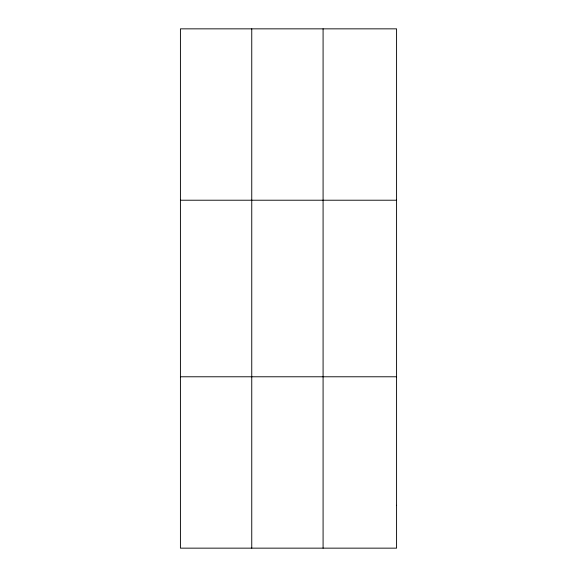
<?xml version="1.0" encoding="UTF-8"?>
<svg xmlns="http://www.w3.org/2000/svg" width="577" height="577" viewBox="0 0 577 577"><rect width="100%" height="100%" fill="white"/><g stroke="black" fill="none" stroke-linecap="round" stroke-linejoin="round"><path stroke-width="0.87" d="M251.752 28.85L251.752 548.15M323.084 28.85L323.084 548.15M180.421 200.219L396.579 200.219M180.421 376.781L396.579 376.781M396.579 505.308L396.579 548.15L180.421 548.15L180.421 28.85L396.579 28.85L396.579 505.308"/></g></svg>
